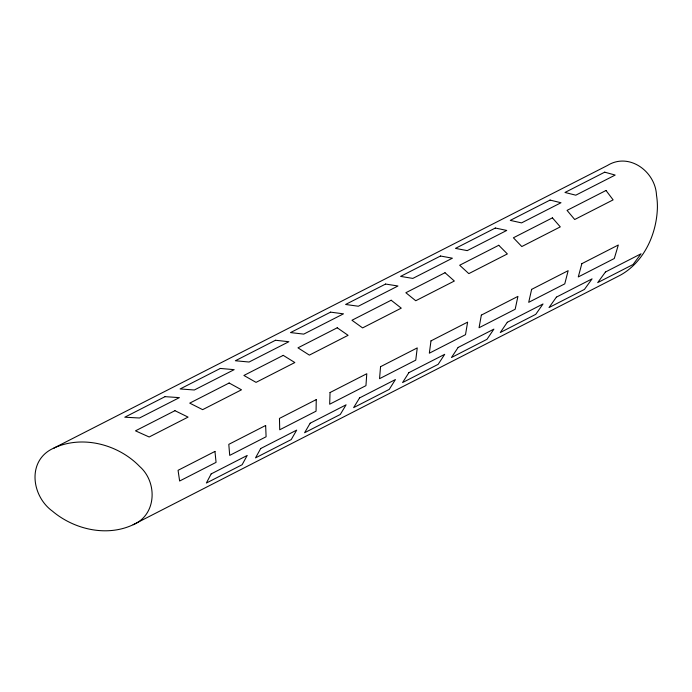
<?xml version="1.0" encoding="UTF-8"?>
<svg xmlns="http://www.w3.org/2000/svg" width="692" height="692" viewBox="0 0 692 692"><rect width="100%" height="100%" fill="white"/><g stroke="black" fill="none" stroke-linecap="round" stroke-linejoin="round"><path stroke-width="1.04" d="M54.045 447.992C26.763 459.825 31.175 495.749 52.419 511.146C74.087 529.449 106.75 537.148 133.106 524.752L620.309 275.2C644.062 262.034 656.647 234.147 657.4 207.756A148.538 88.559 -35.6 0 0 656.492 195.196C655.48 171.581 629.132 152.015 607.489 165.457L54.045 447.992C82.547 434.818 118.358 444.394 139.697 466.512C157.646 482.272 156.729 514.934 133.106 524.752M316.253 399.595L316.062 411.178L279.732 429.775L279.456 418.426L316.253 399.595M330.041 392.537L329.677 404.214L365.947 385.643L366.786 373.732L330.041 392.537M380.548 366.691L379.545 378.68L415.762 360.143L417.241 347.912L380.548 366.691M430.986 340.879L429.334 353.197L465.508 334.677L467.619 322.126L430.986 340.879M481.347 315.102L479.054 327.74L515.168 309.255L517.927 296.384L481.347 315.102M531.638 289.368L528.705 302.326L564.767 283.867L568.158 270.676L531.638 289.368M581.842 263.678L578.278 276.947L614.288 258.514L618.319 245.011L581.842 263.678M211.164 473.908L206.363 483.051L242.122 464.73L247.2 455.457L211.164 473.908M260.702 448.537L255.53 457.87L291.237 439.576L296.678 430.121L260.702 448.537M310.163 423.21L304.618 432.725L340.282 414.465L346.087 404.82L310.163 423.21M359.555 397.926L353.647 407.614L389.259 389.38L395.426 379.553L359.555 397.926M408.868 372.668L402.597 382.546L438.157 364.338L444.697 354.33L408.868 372.668M458.121 347.453L451.478 357.513L486.986 339.322L493.889 329.132L458.121 347.453M507.297 322.273L500.29 332.515L535.746 314.35L543.012 303.978L507.297 322.273M556.394 297.127L549.033 307.551L584.437 289.412L592.067 278.867L556.394 297.127M605.431 272.017L597.706 282.621L633.059 264.517L641.043 253.782L605.431 272.017M214.961 451.426L178.06 470.318L179.635 481.018L216.068 462.368L214.961 451.426M265.642 425.493L228.792 444.351L229.718 455.379L266.1 436.756L265.642 425.493M165.042 396.654L124.794 417.207L139.481 418.003L179.384 397.632L165.042 396.654M220.315 368.438L180.128 388.956L194.331 389.994L234.164 369.658L220.315 368.438M275.494 340.256L235.375 360.748L249.085 362.028L288.858 341.718L275.494 340.256M330.586 312.135L290.528 332.584L303.753 334.115L343.466 313.839L330.586 312.135M385.591 284.049L345.593 304.471L358.335 306.236L397.978 285.995L385.591 284.049M440.501 256.014L400.573 276.393L412.83 278.409L452.412 258.194L440.501 256.014M495.325 228.023L455.466 248.376L467.238 250.625L506.752 230.445L495.325 228.023M550.062 200.075L510.263 220.393L521.56 222.885L561.004 202.739L550.062 200.075M604.713 172.17L564.975 192.463L575.787 195.187L615.179 175.067L604.713 172.17M174.955 410.685L135.494 430.839L149.161 436.989L188.068 417.103L174.955 410.685M229.138 383.005L189.738 403.133L202.644 409.655L241.491 389.804L229.138 383.005M283.236 355.368L243.895 375.462L256.049 382.365L294.835 362.539L283.236 355.368M337.238 327.783L297.967 347.842L309.367 355.117L348.085 335.326L337.238 327.783M391.162 300.233L351.96 320.258L362.599 327.904L401.265 308.148L391.162 300.233M445.008 272.726L405.858 292.725L415.745 300.743L454.35 281.021L445.008 272.726M498.759 245.271L459.67 265.235L468.813 273.625L507.357 253.929L498.759 245.271M552.424 217.85L513.403 237.788L521.803 246.551L560.286 226.881L552.424 217.85M606.01 190.482L567.051 210.385L574.706 219.511L613.121 199.876L606.01 190.482"/></g></svg>
